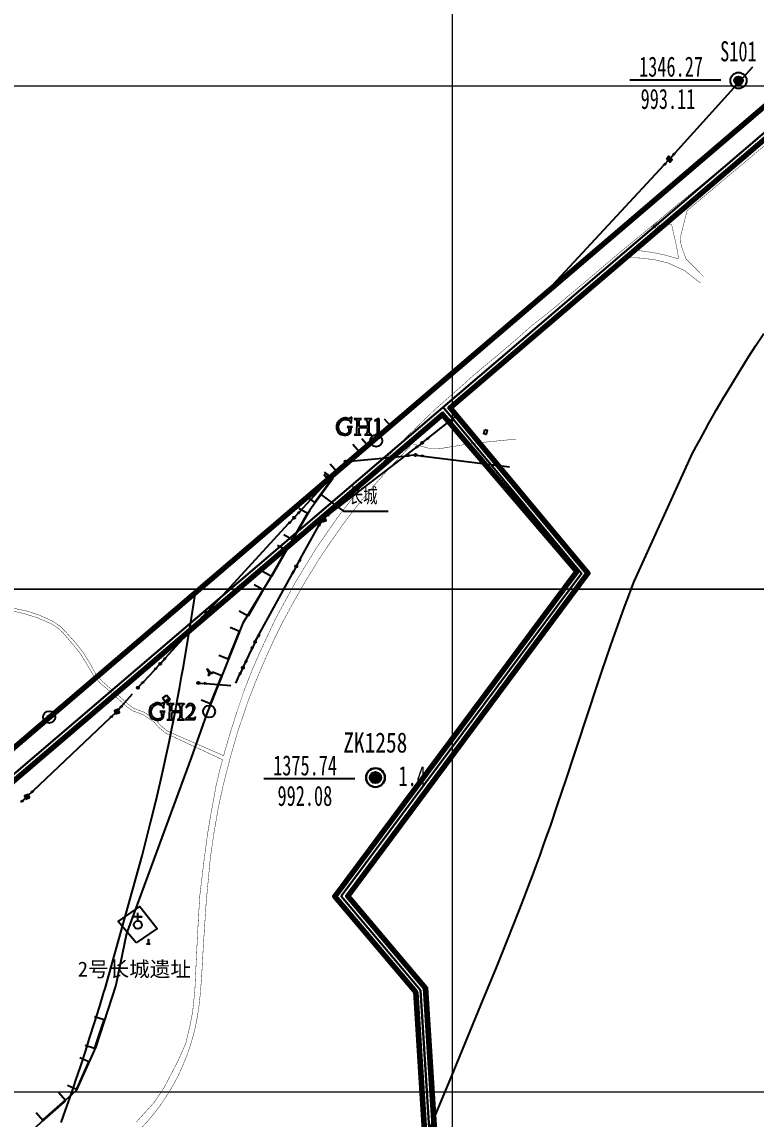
# Model space of a CAD drawing. Header units: millimetres. Extents: x 37412591 to 74834139, y 4258245 to 8527567.
# Drawn here: x 37414572 to 37415302, y 4261973 to 4263064 of the extents above; entities that cross this region are included whole.
import ezdxf
from ezdxf.enums import TextEntityAlignment as Align

# ---------------------------------------------------------------- set-up
doc = ezdxf.new("R2010")
doc.units = ezdxf.units.MM
doc.linetypes.add('2X0_5', pattern=[2.5, 2, -0.5])
doc.linetypes.add('X2', pattern=[10, 8, -2])
for name, color, linetype in [('6号煤底板等高线', 7, 'Continuous'), ('BJ', 7, 'Continuous'), ('DLDW', 11, 'Continuous'), ('DLSS', 4, 'Continuous'), ('GXYZ', 2, 'Continuous'), ('JJ', 2, 'Continuous'), ('JMD', 6, 'Continuous'), ('MAPLAYER_5', 7, 'Continuous'), ('TREE_LAYER', 7, 'Continuous'), ('ZBTZ', 3, 'Continuous'), ('ZJ', 7, 'Continuous'), ('井田边界', 7, 'Continuous'), ('图层1', 7, 'Continuous'), ('巷道布置', 7, 'Continuous'), ('钻孔', 7, 'Continuous'), ('钻孔及编号', 7, 'Continuous')]:
    doc.layers.add(name, color=color, linetype=linetype)
doc.layers.add('保安煤柱线', color=1, linetype='线圈线（保安煤柱线） ----0-----0----0-----0----0-----0--', lineweight=30)
doc.styles.get("Standard").update_dxf_attribs({"font": 'simfang.ttf', "width": 0.6667})
doc.styles.add('宋体', font='SimSun.ttf', dxfattribs={"height": 2})
doc.styles.add('标准', font='SimSun.ttf', dxfattribs={"width": 0.667})
doc.styles.add('样三', font='simfang.ttf', dxfattribs={"width": 0.7})
doc.linetypes.add('1161', pattern='A,0,[149,AAA.SHX,S=0.15,R=0,X=0,Y=0],-1.6', length=1.6)
doc.linetypes.add('FENCELINE1', pattern='A,6.35,-2.54,[133,ltypeshp.shx,S=2.54,R=0,X=-2.54,Y=0],-2.54,25.4', length=36.83)
doc.linetypes.add('井田境界', pattern='A,10,-4,["+",Standard,S=4,R=0,X=-2,Y=-2],-4,10', length=28)
doc.linetypes.add('线圈线（保安煤柱线） ----0-----0----0-----0----0-----0--', pattern='A,14.5,-2,[133,ltypeshp.shx,S=0.5,R=0,X=0,Y=0],-3,25.4', length=44.9)

# ---------------------------------------------------------------- blocks, each defined once
blk = doc.blocks.new('gc108')
blk.add_line((-0.9, 0), (0.9, 0))
blk.add_lwpolyline([(0, 2.6, 0, 1.8, 0), (0, 1.8, 1.8, 1.8, 0)], format="xyseb")
at = {"const_width": 1.2}
blk.add_lwpolyline([(0, 0), (0, 1.8)], dxfattribs=at)
blk = doc.blocks.new('gc282')
at = {"linetype": 'Continuous'}
for points in [[(0, 0.8), (0, 1.6), (0, 2.4)], [(0, 1.6), (0.8, 1.6), (-0.8, 1.6)]]:
    blk.add_lwpolyline(points, dxfattribs=at)
blk.add_circle((0, 0), 0.8, dxfattribs=at)
blk = doc.blocks.new('SUB_BLK_274')
at = {"color": 0}
for radius in [0.5, 0.26]:
    blk.add_circle((0, 0), radius, dxfattribs=at)
blk = doc.blocks.new('FFYDYT')
at = {"layer": '巷道布置', "linetype": 'Continuous'}
h = blk.add_hatch(color=256, dxfattribs=at)
edge = h.paths.add_edge_path()
edge.add_arc((41983.89, 426149.24), 1.04, 135, 495)
at = {"layer": '钻孔及编号', "color": 7, "xscale": 4, "yscale": 4}
blk.add_blockref('SUB_BLK_274', (41983.89, 426149.24), dxfattribs=at)
blk = doc.blocks.new('gc316')
at = {"linetype": 'Continuous'}
h = blk.add_hatch(color=256, dxfattribs=at)
edge = h.paths.add_edge_path()
edge.add_arc((0, 0), 0.15, 0, 360)
for radius in [0.5, 0.15]:
    blk.add_circle((0, 0), radius, dxfattribs=at)
blk.add_point((0, 0), dxfattribs=at)
blk = doc.blocks.new('gc013a')
at = {"linetype": 'Continuous'}
blk.add_line((0.5, 0), (4, 0), dxfattribs=at)
at = {"linetype": 'Continuous', "flags": 128}
for points in [[(2.77, 0.35), (3.38, 0), (2.77, -0.35)], [(3.39, 0.35), (4, 0), (3.39, -0.35)]]:
    blk.add_lwpolyline(points, dxfattribs=at)
blk = doc.blocks.new('gc170')
at = {"linetype": 'Continuous'}
blk.add_circle((0, 0), 0.5, dxfattribs=at)
blk = doc.blocks.new('gc160')
at = {"linetype": 'Continuous'}
h = blk.add_hatch(color=256, dxfattribs=at)
edge = h.paths.add_edge_path()
edge.add_arc((0, 2.2), 0.25, 0, 360)
h = blk.add_hatch(color=256, dxfattribs=at)
edge = h.paths.add_edge_path()
edge.add_arc((0, 1.2), 0.25, 0, 360)
h = blk.add_hatch(color=256, dxfattribs=at)
edge = h.paths.add_edge_path()
edge.add_arc((-1, -0.6), 0.25, 0, 360)
h = blk.add_hatch(color=256, dxfattribs=at)
edge = h.paths.add_edge_path()
edge.add_arc((1, -0.6), 0.25, 0, 360)
for centre, radius in [((0, 0), 0.5), ((0, 2.2), 0.25), ((0, 1.2), 0.25), ((-1, -0.6), 0.25), ((1, -0.6), 0.25)]:
    blk.add_circle(centre, radius)
blk = doc.blocks.new('7')
at = {"layer": 'BJ'}
for p, q in [((-3, 0), (-3, 2)), ((3, 0), (3, 2))]:
    blk.add_line(p, q, dxfattribs=at)
at = {"layer": 'BJ', "const_width": 0.5}
blk.add_lwpolyline([(-3, 0), (3, 0)], dxfattribs=at)
blk = doc.blocks.new('*E40')
at = {"layer": '图层1', "lineweight": 15}
for p, xscale, yscale, rotation in [((1430686, 4103765), 4999.9999998661, 5000, 41.16143858155903), ((1399254, 4078471), 4999.9999998661, 5000, 41.16143858155903), ((1375007, 4050320), 4999.999997865277, 5000.000001907348, 53.84593815974473), ((1351298, 4014131), 4999.999997887051, 5000.000000953669, 60.34384174222294), ((1330203, 3977607), 4999.999997887051, 5000.000000953669, 60.34384174222294), ((1307074, 3938258), 4999.999997887051, 5000.000000953669, 60.34384174222294), ((1285598, 3896199), 4999.999998281452, 5000.000000953666, 67.98831715551175), ((1267947, 3851910), 4999.999998281452, 5000.000000953666, 67.98831715551175), ((1151867, 3509637), 4999.999998588648, 5000.000000953673, 71.6145007854918), ((1135281, 3468354), 4999.999999574875, 5000.000000953673, 66.0596176603733), ((1106783, 3433817), 4999.999995930825, 5000.000000953673, 41.41326510113162)]:
    blk.add_blockref('7', p, dxfattribs=dict(at, xscale=xscale, yscale=yscale, rotation=rotation))
blk = doc.blocks.new('SUB_BLK_48')
at = {"color": 4}
blk.add_circle((0, 0), 0.5, dxfattribs=at)

msp = doc.modelspace()

# ---------------------------------------------------------------- hatches: boundary and pattern name
at = {"ltscale": 5}
h = msp.add_hatch(color=256, dxfattribs=at)
edge = h.paths.add_edge_path()
edge.add_arc((37414923.5, 4262312.6), 5.63, 0, 360)
at = {"layer": 'JMD', "linetype": 'Continuous', "lineweight": 30}
msp.add_hatch(color=30, dxfattribs=at).paths.add_polyline_path([(37414714.9, 4262388.5), (37414715.1, 4262388.2), (37414718.4, 4262391), (37414718.2, 4262391.3)])

# ---------------------------------------------------------------- linework, layer by layer
at = {"linetype": 'ByBlock', "lineweight": 20}
for p, q in [((37415000, 4258300.9, 4910.1), (37415000, 4263462.9, 4910.1)), ((37416981.3, 4263000, 4910.1), (37413686, 4263000, 4910.1)), ((37413685.7, 4262500, 4910.1), (37416981.3, 4262500, 4910.1)), ((37416981.3, 4262500, 4910.1), (37413685.7, 4262500, 4910.1)), ((37416981.3, 4262000, 4910.1), (37412646.5, 4262000, 4910.1))]:
    msp.add_line(p, q, dxfattribs=at)
at = {"color": 1, "linetype": 'FENCELINE1', "lineweight": 30, "ltscale": 2}
msp.add_line((37415664.8, 4263256.9, 4911.4), (37412934.6, 4260923.6, 4911.4), dxfattribs=at)
at = {"color": 6, "linetype": 'Continuous'}
msp.add_line((37414869.2, 4262594, 4910.1), (37414891.7, 4262577.5, 4910.1), dxfattribs=at)
at = {"color": 6, "linetype": 'Continuous', "lineweight": -3}
msp.add_line((37414891.7, 4262577.5, 4910.1), (37414936, 4262577.5, 4910.1), dxfattribs=at)
at = {"lineweight": 30}
for p, q in [((37414711.8, 4262391.5, 2455.7), (37414715.7, 4262394.7, 2443.9)), ((37414715.7, 4262386.9, 3019.8), (37414711.8, 4262391.5, 3013.4)), ((37414719.5, 4262390.1, 3019.8), (37414715.7, 4262394.7, 3013.4))]:
    msp.add_line(p, q, dxfattribs=at)
at = {"color": 1, "lineweight": 100, "ltscale": 10, "elevation": 1295.7}
msp.add_lwpolyline([(37413633.9, 4261260.2), (37413509.1, 4261408.1), (37414990.1, 4262673.7), (37415123.6, 4262517.4), (37414883.1, 4262194.5), (37414963.6, 4262099.3), (37414980.5, 4261829.1), (37414835, 4261709.4), (37414754.6, 4261757.6), (37414557.6, 4261595.5), (37414091.2, 4261078.2), (37413948.3, 4261167), (37413786.6, 4261178.4), (37413633.9, 4261260.2)], dxfattribs=at)
at = {"color": 3, "lineweight": 100, "ltscale": 10}
msp.add_polyline3d([(37414990.8, 4261824.7, 0), (37414973.3, 4262103.2, 0), (37414895.9, 4262194.9, -7.8), (37415134.8, 4262515.7, -7.9), (37414997.7, 4262680.2, 0), (37415661.4, 4263247.4, 0), (37416018.5, 4261181.6, 0)], dxfattribs=at)
at = {"ltscale": 5}
for radius in [9.38, 5.63, 5.63]:
    msp.add_circle((37414923.5, 4262312.6, 4910.1), radius, dxfattribs=at)
at = {"lineweight": 30, "ltscale": 5}
msp.add_circle((37414923.5, 4262312.6, 4910.1), 9.38, dxfattribs=at)
at = {"layer": '6号煤底板等高线', "elevation": 3681.9}
for points in [[(37414930.6, 4261847.9), (37414982.2, 4261974.7), (37414985.8, 4261983.6), (37414999.3, 4262016.3), (37415028.4, 4262086.3), (37415043.9, 4262123.9), (37415049.3, 4262137.1), (37415054.5, 4262150.3), (37415060.8, 4262166.2), (37415066.3, 4262180.4), (37415071, 4262192.6), (37415075.6, 4262204.6), (37415079.5, 4262215), (37415083.2, 4262225), (37415087.1, 4262235.5), (37415090.7, 4262245.5), (37415094, 4262254.7), (37415097.4, 4262264.5), (37415104.9, 4262286.4), (37415113, 4262310.7), (37415121.7, 4262336.8), (37415136.5, 4262382.1), (37415141.8, 4262398.2), (37415147.2, 4262414.1), (37415153.8, 4262433.6), (37415159.8, 4262450.8), (37415165.7, 4262467.6), (37415171.2, 4262482.5), (37415174, 4262490), (37415177.1, 4262498.1), (37415180.5, 4262506.9), (37415180.8, 4262507.6), (37415237.4, 4262632.3), (37415237.8, 4262633), (37415242.5, 4262641.9), (37415246.5, 4262649.4), (37415251.2, 4262658.1), (37415255, 4262664.9), (37415258.9, 4262671.9), (37415262.3, 4262677.8), (37415265.6, 4262683.5), (37415269.9, 4262690.8), (37415274, 4262697.6), (37415278.7, 4262705.3), (37415284.3, 4262714.5), (37415289.8, 4262723.3), (37415294.5, 4262730.8), (37415301.6, 4262742), (37415309.6, 4262754.1)], [(37414610.9, 4261969.8), (37414615.4, 4261982.1), (37414619.7, 4261994.1), (37414623.3, 4262004.5), (37414626.1, 4262012.7), (37414630.3, 4262025.2), (37414635.2, 4262040.4), (37414639.7, 4262054.6), (37414644.2, 4262068.7), (37414649, 4262084.5), (37414653.6, 4262099.4), (37414654.7, 4262103.1), (37414691.5, 4262235), (37414692.4, 4262238.7), (37414696.6, 4262254.6), (37414700, 4262268.1), (37414703.1, 4262280.8), (37414706.5, 4262294.4), (37414708.5, 4262303.1), (37414710.5, 4262311.6), (37414713.1, 4262323.7), (37414715.8, 4262336), (37414718.3, 4262348), (37414720.4, 4262358), (37414722.6, 4262369.4), (37414724.9, 4262381.1), (37414726.8, 4262391), (37414728.7, 4262401.1), (37414730.8, 4262413), (37414732.6, 4262423.1), (37414734.6, 4262435.2), (37414738.6, 4262458.8), (37414742.6, 4262483.9), (37414744, 4262492.7)]]:
    msp.add_lwpolyline(points, dxfattribs=at)
at = {"layer": 'DLDW', "linetype": 'Continuous', "elevation": 4910.1, "flags": 128}
for points in [[(37415032.3, 4262658.5), (37415034.7, 4262658), (37415033.6, 4262653.6), (37415031.1, 4262654.5)], [(37414874.3, 4262615), (37414876.3, 4262612.9), (37414874.4, 4262611.1), (37414872.4, 4262613.3)]]:
    msp.add_lwpolyline(points, close=True, dxfattribs=at)
at = {"layer": 'DLDW', "linetype": '1161', "elevation": 4910.1, "flags": 128}
msp.add_lwpolyline([(37414685.5, 4262148.4), (37414667.8, 4262169.5), (37414689.4, 4262184.4), (37414706.5, 4262162.5)], close=True, dxfattribs=at)
at = {"layer": 'DLSS', "linetype": 'Continuous', "const_width": 0.4, "flags": 128}
for points, elevation in [([(37415249.7, 4262810.7), (37415232.3, 4262828.2), (37415228.4, 4262838.6), (37415226.6, 4262845.5), (37415226.8, 4262850.3), (37415229.2, 4262859.9), (37415233.3, 4262876.2), (37415685.3, 4263255.8)], 4910.1), ([(37414685.8, 4261970.2), (37414703.4, 4261989.7), (37414713.1, 4262003.9), (37414727.1, 4262030.8), (37414734.9, 4262048.3), (37414739.5, 4262067.8), (37414741.8, 4262080.2), (37414743.9, 4262100.2), (37414746.6, 4262156.9), (37414748.8, 4262194.7), (37414752.9, 4262229), (37414756.6, 4262256.7), (37414759.5, 4262274.1), (37414762.5, 4262290.4), (37414765, 4262304.4), (37414768.8, 4262320.6), (37414771.5, 4262330.4)], 3568.2)]:
    msp.add_lwpolyline(points, dxfattribs=dict(at, elevation=elevation))
at = {"layer": 'DLSS', "linetype": 'Continuous', "elevation": 3568.2, "flags": 128}
msp.add_lwpolyline([(37414772.6, 4262334.4, 0.4, 0.4, 0), (37414774.1, 4262340.1, 0.4, 0.4, 0), (37414779.4, 4262358, 0.4, 0.4, 0), (37414785.7, 4262377.7, 0.4, 0.4, 0), (37414792.7, 4262398.7, 0.4, 0.4, 0), (37414801.3, 4262420.5, 0.4, 0.4, 0), (37414809.1, 4262438.4, 0.4, 0.4, 0), (37414823.8, 4262469.8, 0.4, 0.4, 0), (37414843.8, 4262506.6, 0.4, 0.4, 0), (37414864.2, 4262540, 0.4, 0.4, 0), (37414885.1, 4262570.2, 0.4, 0.4, 0), (37414908.7, 4262600.9, 0.4, 0.4, 0), (37414930.5, 4262625.8, 0.4, 0.4, 0), (37414932.7, 4262628.2, 0.4, 0.4, 0), (37414948.3, 4262645.4, 0.4, 0.4, 0), (37414982.1, 4262678, 0.4, 0.4, 0), (37415011.3, 4262703.7, 0.4, 0.4, 0), (37415019.6, 4262711.3, 0.4, 0.4, 0), (37415033.7, 4262723.1, 0.4, 0.4, 0), (37415049.6, 4262736.4, 0.4, 0.4, 0), (37415068.4, 4262752.5, 0.4, 0.4, 0), (37415078.9, 4262761.9, 0.4, 0.4, 0), (37415094.4, 4262774, 0.4, 0.4, 0), (37415102.3, 4262780.5, 0.4, 0.4, 0), (37415134, 4262807.1, 0.4, 0.4, 0), (37415165.3, 4262833.7, 0.4, 0.4, 0), (37415193.9, 4262857.2, 0.4, 0.4, 0), (37415216.3, 4262876, 0.4, 0.4, 0), (37415243.4, 4262898.2, 0.4, 0.4, 0), (37415272.4, 4262922.5, 0.4, 0.4, 0), (37415306.8, 4262950.7, 0.4, 0.4, 0)], format="xyseb", dxfattribs=at)
at = {"layer": 'DLSS', "linetype": 'Continuous', "elevation": 4910.1}
msp.add_lwpolyline([(37415183.9, 4262837.6, 0.4, 0.4, 0), (37415214.3, 4262862.5, 0.4, 0.4, 0), (37415217.9, 4262862.5, 0.4, 0.4, 0), (37415222.7, 4262841.4, 0.4, 0.4, 0), (37415224.9, 4262828.8, 0.4, 0.4, 0), (37415224.1, 4262828.5, 0.4, 0.4, 0), (37415209.7, 4262832.5, 0.4, 0.4, 0), (37415198.7, 4262834.7, 0.4, 0.4, 0), (37415184.7, 4262836.6, 0.4, 0.4, 0), (37415183.9, 4262837.6, 0, 0, 0)], format="xyseb", dxfattribs=at)
at = {"layer": 'DLSS', "linetype": 'Continuous', "const_width": 0.4, "elevation": 4910.1}
for points in [[(37415063.2, 4262649.1), (37415017.5, 4262644.6), (37414986.1, 4262639.4), (37414978.3, 4262639.5), (37414961.2, 4262644.2), (37414959.7, 4262645.8), (37414968.2, 4262657.1), (37415142.6, 4262803.4), (37415174.1, 4262829.4), (37415181.7, 4262829.4), (37415190.3, 4262828.8), (37415201.9, 4262827.2), (37415214.3, 4262824.2), (37415230.8, 4262816.6), (37415244.3, 4262806), (37415246.7, 4262804.2)], [(37414771.5, 4262330.4), (37414717.9, 4262355.3), (37414714.6, 4262357.1), (37414707.6, 4262362.9), (37414704.5, 4262366.5), (37414702.9, 4262368.3), (37414692.6, 4262375), (37414681.7, 4262379.2), (37414675.4, 4262383.9), (37414657.1, 4262400.4), (37414649.8, 4262406.6), (37414645.4, 4262411.5), (37414643.1, 4262414.3), (37414636.1, 4262426), (37414630.3, 4262435.6), (37414626.1, 4262440.9), (37414621.5, 4262446.4), (37414617.5, 4262451.1), (37414612.9, 4262456.5), (37414608.1, 4262461), (37414601.1, 4262465.6), (37414586.9, 4262471.7), (37414575, 4262475.4), (37414562.6, 4262478.4)], [(37414563.8, 4262480.9), (37414576.1, 4262478.4), (37414588.8, 4262474.3), (37414602.4, 4262468.2), (37414609.8, 4262463.2), (37414615.8, 4262457.2), (37414625.3, 4262446.6), (37414632.5, 4262437.6), (37414639.9, 4262425.7), (37414645.5, 4262415.5), (37414652.4, 4262407.8), (37414665.2, 4262396.7), (37414677.1, 4262386.2), (37414677.1, 4262386), (37414683, 4262381.6), (37414693.9, 4262377.4), (37414704.6, 4262370.4), (37414706.5, 4262368.3), (37414709.5, 4262364.9), (37414716.1, 4262359.3), (37414719.1, 4262357.7), (37414772.6, 4262334.4)]]:
    msp.add_lwpolyline(points, dxfattribs=at)
at = {"layer": 'DLSS', "linetype": 'X2', "const_width": 0.4, "elevation": 4910.1, "flags": 128}
msp.add_lwpolyline([(37414691.6, 4261965.4), (37414697.2, 4261971.3), (37414703, 4261978.2), (37414708.8, 4261985.7), (37414713.9, 4261993.2), (37414719.8, 4262002.5), (37414726.3, 4262014.1), (37414731.3, 4262024.9), (37414736.2, 4262036.8), (37414739.5, 4262046.4), (37414742.2, 4262055.7), (37414744.2, 4262063.5), (37414746.4, 4262074.6), (37414748.1, 4262086.1), (37414749.3, 4262097), (37414750.7, 4262115), (37414752.3, 4262144), (37414755.2, 4262188.6), (37414759.3, 4262232.5), (37414762.9, 4262257.4), (37414767.3, 4262282.9), (37414772.1, 4262304.9), (37414779.1, 4262332.4), (37414786.6, 4262358.4), (37414796.1, 4262386.4), (37414804.3, 4262407.9), (37414813.4, 4262429.3), (37414823, 4262450.6), (37414832.2, 4262469), (37414842.4, 4262487.7), (37414853.7, 4262507.5), (37414867.6, 4262530), (37414880.4, 4262549), (37414894.3, 4262568.6), (37414907.7, 4262585.8), (37414925.3, 4262606.6), (37414938.2, 4262621.2), (37414958.8, 4262642.9)], dxfattribs=at)
at = {"layer": 'GXYZ', "linetype": 'Continuous'}
for p, q in [((37415298.3, 4263018.9, 4910.1), (37415221, 4262933.2, 4910.1)), ((37415212.8, 4262927.4, 4910.1), (37415218.6, 4262927.1, 4910.1)), ((37415212.8, 4262927.4, 4910.1), (37415218.6, 4262927.1, 4910.1)), ((37415216.2, 4262924.4, 4910.1), (37415215.2, 4262930.2, 4910.1)), ((37415216.2, 4262924.4, 4910.1), (37415215.2, 4262930.2, 4910.1)), ((37415210.3, 4262921.4, 4910.1), (37415094.9, 4262797, 4910.1)), ((37414976.2, 4262650.3, 4910.1), (37415003, 4262671.5, 4910.1)), ((37414877.1, 4262574.3, 4910.1), (37414963.6, 4262640.5, 4910.1)), ((37414874.4, 4262568.3, 4910.1), (37414869.4, 4262569.8, 4910.1)), ((37414870.7, 4262566.8, 4910.1), (37414873.2, 4262571.4, 4910.1)), ((37414848.7, 4262529.6, 4910.1), (37414867, 4262562.5, 4910.1)), ((37414807.7, 4262454.7, 4910.1), (37414841, 4262515.6, 4910.1)), ((37414795.2, 4262429.1, 4910.1), (37414800.5, 4262440.4, 4910.1)), ((37414692.8, 4262407.8, 4910.1), (37414704, 4262419.9, 4910.1)), ((37414784.7, 4262406.6, 4910.1), (37414788.4, 4262414.7, 4910.1)), ((37414755.4, 4262406.1, 4910.1), (37414779.6, 4262404.3, 4910.1)), ((37414671.3, 4262383.8, 4910.1), (37414682.1, 4262396, 4910.1)), ((37414665.2, 4262375.9, 4910.1), (37414667.7, 4262380.5, 4910.1)), ((37414583.1, 4262299.4, 4910.1), (37414660.1, 4262372.3, 4910.1)), ((37414668.9, 4262377.4, 4910.1), (37414664, 4262379, 4910.1)), ((37414579.6, 4262292.9, 4910.1), (37414574.6, 4262294.4, 4910.1)), ((37414575.9, 4262291.3, 4910.1), (37414578.3, 4262295.9, 4910.1))]:
    msp.add_line(p, q, dxfattribs=at)
at = {"layer": 'GXYZ'}
for p, q in [((37414901.7, 4262627.4, 4910.1), (37414955.2, 4262632.6, 4910.1)), ((37414971.1, 4262632.3, 4910.1), (37415056.8, 4262621.5, 4910.1)), ((37414848.1, 4262576.9, 4910.1), (37414888.3, 4262620.8, 4910.1)), ((37414761, 4262482.4, 4910.1), (37414837.2, 4262565.2, 4910.1)), ((37414714.9, 4262431.7, 4910.1), (37414750.2, 4262470.6, 4910.1))]:
    msp.add_line(p, q, dxfattribs=at)
at = {"layer": 'GXYZ', "linetype": 'Continuous', "elevation": 4910.1, "flags": 128}
for points in [[(37415212.8, 4262927.4), (37415216.2, 4262924.4), (37415218.6, 4262927.1), (37415215.2, 4262930.2)], [(37414870.7, 4262566.8), (37414874.4, 4262568.3), (37414873.2, 4262571.4), (37414869.4, 4262569.8)], [(37414665.2, 4262375.9), (37414668.9, 4262377.4), (37414667.7, 4262380.5), (37414664, 4262379)], [(37414575.9, 4262291.3), (37414579.6, 4262292.9), (37414578.3, 4262295.9), (37414574.6, 4262294.4)]]:
    msp.add_lwpolyline(points, close=True, dxfattribs=at)
at = {"layer": 'JMD', "color": 30, "linetype": 'Continuous', "lineweight": 30}
for p, q in [((37414718.2, 4262391.3, 3019.2), (37414714.9, 4262388.5, 3019.2)), ((37414718.1, 4262391.8, 3019.2), (37414717.9, 4262391.6, 3019.2)), ((37414717.9, 4262391.6, 3019.2), (37414719, 4262390.4, 3019.2)), ((37414714.3, 4262388.5, 3019.2), (37414714.6, 4262388.8, 3019.2)), ((37414714.6, 4262388.8, 3019.2), (37414715.6, 4262387.6, 3019.2)), ((37414718.7, 4262390.7, 3019.2), (37414715.4, 4262387.8, 3019.2)), ((37414715.4, 4262388.4, 3019.2), (37414715.7, 4262388.1, 3019.2)), ((37414715.6, 4262387.6, 3019.2), (37414715.4, 4262387.3, 3019.2)), ((37414715.7, 4262388.7, 3019.2), (37414716, 4262388.4, 3019.2)), ((37414716, 4262388.9, 3019.2), (37414716.3, 4262388.6, 3019.2)), ((37414716.3, 4262389.2, 3019.2), (37414716.6, 4262388.9, 3019.2)), ((37414716.6, 4262389.4, 3019.2), (37414716.9, 4262389.1, 3019.2)), ((37414716.9, 4262389.7, 3019.2), (37414717.2, 4262389.4, 3019.2)), ((37414717.2, 4262389.9, 3019.2), (37414717.5, 4262389.6, 3019.2)), ((37414717.5, 4262390.2, 3019.2), (37414717.8, 4262389.9, 3019.2)), ((37414717.8, 4262390.4, 3019.2), (37414718, 4262390.1, 3019.2)), ((37414718.1, 4262390.7, 3019.2), (37414718.3, 4262390.4, 3019.2)), ((37414718.3, 4262391, 3019.2), (37414718.6, 4262390.6, 3019.2)), ((37414719, 4262390.4, 3019.2), (37414719.2, 4262390.6, 3019.2))]:
    msp.add_line(p, q, dxfattribs=at)
at = {"layer": 'JMD', "color": 30, "linetype": '2X0_5', "lineweight": 30, "ltscale": 0.0001}
for p, q in [((37414715.8, 4262388.2, 3019.2), (37414717.2, 4262386.7, 3019.2)), ((37414716.1, 4262388.4, 3019.2), (37414717.5, 4262386.9, 3019.2)), ((37414717.5, 4262386.9, 3019.2), (37414717.2, 4262386.7, 3019.2))]:
    msp.add_line(p, q, dxfattribs=at)
msp.add_arc((37414715, 4262389.3, 3019.2), 3.45, 314.3739, 17.7775, dxfattribs=at)
at = {"layer": 'MAPLAYER_5', "color": 2}
for p, q in [((37414886.4, 4262617.9, 4910.1), (37414858.1, 4262578.5, 4910.1)), ((37414858.1, 4262578.5, 4910.1), (37414816.9, 4262507.6, 4910.1)), ((37414816.9, 4262507.6, 4910.1), (37414791.6, 4262466.1, 4910.1)), ((37414791.6, 4262466.1, 4910.1), (37414755.9, 4262376.4, 4910.1)), ((37414755.9, 4262376.4, 4910.1), (37414740.3, 4262332.3, 4910.1)), ((37414740.3, 4262332.3, 4910.1), (37414676, 4262157.6, 4910.1)), ((37414676, 4262157.6, 4910.1), (37414665.4, 4262106.2, 4910.1)), ((37414676, 4262157.6, 4910.1), (37414676, 4262157.6, 4910.1)), ((37414665.4, 4262106.2, 4910.1), (37414645.6, 4262044.9, 4910.1)), ((37414645.6, 4262044.9, 4910.1), (37414625.8, 4262001.6, 4910.1)), ((37414625.8, 4262001.6, 4910.1), (37414572.6, 4261953.1, 4910.1))]:
    msp.add_line(p, q, dxfattribs=at)
at = {"layer": 'TREE_LAYER', "color": 2}
for p, q in [((37414885.8, 4262666.1, 4910.1), (37414885, 4262663.6, 4910.1)), ((37414887.2, 4262667.4, 4910.1), (37414885.8, 4262666.1, 4910.1)), ((37414886.8, 4262662.2, 4910.1), (37414888, 4262665.5, 4910.1)), ((37414888.3, 4262668.4, 4910.1), (37414887.2, 4262667.4, 4910.1)), ((37414888, 4262665.5, 4910.1), (37414889.9, 4262667.7, 4910.1)), ((37414890.1, 4262669.2, 4910.1), (37414888.3, 4262668.4, 4910.1)), ((37414889.9, 4262667.7, 4910.1), (37414892.3, 4262668.7, 4910.1)), ((37414891.7, 4262670, 4910.1), (37414890.1, 4262669.2, 4910.1)), ((37414893, 4262670.1, 4910.1), (37414891.7, 4262670, 4910.1)), ((37414892.3, 4262668.7, 4910.1), (37414894, 4262668.7, 4910.1)), ((37414894.3, 4262670.1, 4910.1), (37414893, 4262670.1, 4910.1)), ((37414894, 4262668.7, 4910.1), (37414897, 4262667.8, 4910.1)), ((37414897.1, 4262669.3, 4910.1), (37414894.1, 4262670.1, 4910.1)), ((37414894.1, 4262670.1, 4910.1), (37414894.3, 4262670.1, 4910.1)), ((37414897, 4262667.8, 4910.1), (37414897.7, 4262667.7, 4910.1)), ((37414898.4, 4262669.9, 4910.1), (37414897.1, 4262669.3, 4910.1)), ((37414897.7, 4262667.7, 4910.1), (37414899.4, 4262664.7, 4910.1)), ((37414899.9, 4262670.8, 4910.1), (37414898.4, 4262669.9, 4910.1)), ((37414898.4, 4262669.9, 4910.1), (37414898.4, 4262669.9, 4910.1)), ((37414899.4, 4262664.7, 4910.1), (37414899.9, 4262670.8, 4910.1)), ((37414909.5, 4262669.1, 4910.1), (37414902.2, 4262669.1, 4910.1)), ((37414902.2, 4262669.1, 4910.1), (37414902.2, 4262668.9, 4910.1)), ((37414902.2, 4262668.9, 4910.1), (37414902.3, 4262668.8, 4910.1)), ((37414902.3, 4262668.8, 4910.1), (37414904.3, 4262668.7, 4910.1)), ((37414904.3, 4262668.7, 4910.1), (37414905, 4262666.9, 4910.1)), ((37414905, 4262666.9, 4910.1), (37414904.7, 4262654.8, 4910.1)), ((37414907.3, 4262667.6, 4910.1), (37414908.3, 4262668.9, 4910.1)), ((37414907.3, 4262662.3, 4910.1), (37414907.3, 4262667.6, 4910.1)), ((37414908.3, 4262668.9, 4910.1), (37414909.2, 4262668.9, 4910.1)), ((37414909.2, 4262668.9, 4910.1), (37414909.5, 4262669.1, 4910.1)), ((37414909.5, 4262669.1, 4910.1), (37414909.5, 4262669.1, 4910.1)), ((37414919.8, 4262669.1, 4910.1), (37414912.7, 4262669.1, 4910.1)), ((37414912.7, 4262669.1, 4910.1), (37414912.7, 4262668.9, 4910.1)), ((37414912.7, 4262668.9, 4910.1), (37414914, 4262668.9, 4910.1)), ((37414914, 4262668.9, 4910.1), (37414915.3, 4262666.8, 4910.1)), ((37414915.3, 4262666.8, 4910.1), (37414915.5, 4262662.3, 4910.1)), ((37414917.2, 4262666.8, 4910.1), (37414918.8, 4262668.9, 4910.1)), ((37414917.2, 4262655.3, 4910.1), (37414917.2, 4262666.8, 4910.1)), ((37414918.8, 4262668.9, 4910.1), (37414919.8, 4262668.9, 4910.1)), ((37414919.8, 4262668.9, 4910.1), (37414919.8, 4262669.1, 4910.1)), ((37414925.9, 4262669.1, 4910.1), (37414922.5, 4262667.2, 4910.1)), ((37414922.5, 4262667.2, 4910.1), (37414922.7, 4262667.2, 4910.1)), ((37414922.7, 4262667.2, 4910.1), (37414925.1, 4262667.8, 4910.1)), ((37414925.1, 4262667.8, 4910.1), (37414925.1, 4262666.2, 4910.1)), ((37414925.1, 4262666.2, 4910.1), (37414925.1, 4262654.6, 4910.1)), ((37414927.2, 4262669.1, 4910.1), (37414925.9, 4262669.1, 4910.1)), ((37414927.2, 4262654.5, 4910.1), (37414927.2, 4262669.1, 4910.1)), ((37414927.2, 4262669.1, 4910.1), (37414927.2, 4262669.1, 4910.1)), ((37414884.9, 4262662.5, 4910.1), (37414884.8, 4262661.8, 4910.1)), ((37414884.8, 4262661.8, 4910.1), (37414884.8, 4262661.3, 4910.1)), ((37414884.8, 4262661.3, 4910.1), (37414884.9, 4262660.1, 4910.1)), ((37414885, 4262663.6, 4910.1), (37414884.9, 4262662.5, 4910.1)), ((37414884.9, 4262660.1, 4910.1), (37414885, 4262658.3, 4910.1)), ((37414885, 4262658.3, 4910.1), (37414886.2, 4262656.4, 4910.1)), ((37414886.2, 4262656.4, 4910.1), (37414887.5, 4262654.8, 4910.1)), ((37414886.6, 4262660.4, 4910.1), (37414886.8, 4262662.2, 4910.1)), ((37414887.4, 4262657.7, 4910.1), (37414886.6, 4262660.4, 4910.1)), ((37414888.6, 4262656.3, 4910.1), (37414887.4, 4262657.7, 4910.1)), ((37414887.5, 4262654.8, 4910.1), (37414889.2, 4262653.8, 4910.1)), ((37414888.6, 4262656.1, 4910.1), (37414888.6, 4262656.3, 4910.1)), ((37414889.9, 4262655, 4910.1), (37414888.6, 4262656.1, 4910.1)), ((37414889.2, 4262653.8, 4910.1), (37414890.4, 4262653.3, 4910.1)), ((37414891.6, 4262654.3, 4910.1), (37414889.9, 4262655, 4910.1)), ((37414890.4, 4262653.3, 4910.1), (37414892, 4262653, 4910.1)), ((37414892.7, 4262653.9, 4910.1), (37414891.6, 4262654.3, 4910.1)), ((37414892, 4262653, 4910.1), (37414894.3, 4262653, 4910.1)), ((37414893.6, 4262653.8, 4910.1), (37414892.7, 4262653.9, 4910.1)), ((37414894.6, 4262654.2, 4910.1), (37414893.6, 4262653.8, 4910.1)), ((37414894.3, 4262653, 4910.1), (37414896.3, 4262653.4, 4910.1)), ((37414895.3, 4262654.4, 4910.1), (37414894.6, 4262654.2, 4910.1)), ((37414900.7, 4262661.4, 4910.1), (37414895.3, 4262661.4, 4910.1)), ((37414895.3, 4262661.4, 4910.1), (37414896.8, 4262660.6, 4910.1)), ((37414896.2, 4262654.9, 4910.1), (37414895.3, 4262654.4, 4910.1)), ((37414896.8, 4262655.3, 4910.1), (37414896.2, 4262654.9, 4910.1)), ((37414896.3, 4262653.4, 4910.1), (37414897.8, 4262654.4, 4910.1)), ((37414896.8, 4262660.6, 4910.1), (37414897.2, 4262655.8, 4910.1)), ((37414897.2, 4262655.8, 4910.1), (37414896.8, 4262655.3, 4910.1)), ((37414897.8, 4262654.4, 4910.1), (37414899.1, 4262655.7, 4910.1)), ((37414899.1, 4262655.7, 4910.1), (37414899.4, 4262660.4, 4910.1)), ((37414899.4, 4262660.4, 4910.1), (37414900.7, 4262661.4, 4910.1)), ((37414903.5, 4262653.7, 4910.1), (37414902.2, 4262653.3, 4910.1)), ((37414902.2, 4262653.3, 4910.1), (37414909.2, 4262653.3, 4910.1)), ((37414904.7, 4262654.8, 4910.1), (37414903.5, 4262653.7, 4910.1)), ((37414907.5, 4262661.8, 4910.1), (37414907.3, 4262662.3, 4910.1)), ((37414907.3, 4262660, 4910.1), (37414908, 4262660.8, 4910.1)), ((37414907.3, 4262654.6, 4910.1), (37414907.3, 4262660, 4910.1)), ((37414908, 4262653.8, 4910.1), (37414907.3, 4262654.6, 4910.1)), ((37414915, 4262661.8, 4910.1), (37414907.5, 4262661.8, 4910.1)), ((37414908, 4262660.8, 4910.1), (37414915, 4262660.8, 4910.1)), ((37414909.2, 4262653.3, 4910.1), (37414908, 4262653.8, 4910.1)), ((37414913.9, 4262653.5, 4910.1), (37414912.7, 4262653.3, 4910.1)), ((37414912.7, 4262653.3, 4910.1), (37414919.8, 4262653.3, 4910.1)), ((37414915.3, 4262655.3, 4910.1), (37414913.9, 4262653.5, 4910.1)), ((37414915.5, 4262662.3, 4910.1), (37414915, 4262661.8, 4910.1)), ((37414915, 4262660.8, 4910.1), (37414915.5, 4262660, 4910.1)), ((37414915.5, 4262660, 4910.1), (37414915.3, 4262655.3, 4910.1)), ((37414918.7, 4262653.5, 4910.1), (37414917.2, 4262655.3, 4910.1)), ((37414919.8, 4262653.3, 4910.1), (37414918.7, 4262653.5, 4910.1)), ((37414925, 4262653.9, 4910.1), (37414923.4, 4262653.3, 4910.1)), ((37414923.4, 4262653.3, 4910.1), (37414928.9, 4262653.3, 4910.1)), ((37414925.1, 4262654.6, 4910.1), (37414925, 4262653.9, 4910.1)), ((37414927.2, 4262653.9, 4910.1), (37414927.2, 4262654.5, 4910.1)), ((37414927.5, 4262653.8, 4910.1), (37414927.2, 4262653.9, 4910.1)), ((37414928.9, 4262653.3, 4910.1), (37414927.5, 4262653.8, 4910.1)), ((37414698.8, 4262380.4, 4910.1), (37414698.7, 4262379.3, 4910.1)), ((37414699.6, 4262382.8, 4910.1), (37414698.8, 4262380.4, 4910.1)), ((37414701, 4262384.2, 4910.1), (37414699.6, 4262382.8, 4910.1)), ((37414700.6, 4262379, 4910.1), (37414701.8, 4262382.3, 4910.1)), ((37414702.1, 4262385.2, 4910.1), (37414701, 4262384.2, 4910.1)), ((37414701.8, 4262382.3, 4910.1), (37414703.7, 4262384.4, 4910.1)), ((37414703.9, 4262385.9, 4910.1), (37414702.1, 4262385.2, 4910.1)), ((37414703.7, 4262384.4, 4910.1), (37414706.1, 4262385.5, 4910.1)), ((37414705.5, 4262386.8, 4910.1), (37414703.9, 4262385.9, 4910.1)), ((37414706.8, 4262386.9, 4910.1), (37414705.5, 4262386.8, 4910.1)), ((37414706.1, 4262385.5, 4910.1), (37414707.8, 4262385.5, 4910.1)), ((37414708.1, 4262386.9, 4910.1), (37414706.8, 4262386.9, 4910.1)), ((37414707.8, 4262385.5, 4910.1), (37414710.8, 4262384.6, 4910.1)), ((37414710.9, 4262386, 4910.1), (37414707.9, 4262386.9, 4910.1)), ((37414707.9, 4262386.9, 4910.1), (37414708.1, 4262386.9, 4910.1)), ((37414710.8, 4262384.6, 4910.1), (37414711.5, 4262384.4, 4910.1)), ((37414712.2, 4262386.7, 4910.1), (37414710.9, 4262386, 4910.1)), ((37414711.5, 4262384.4, 4910.1), (37414713.2, 4262381.5, 4910.1)), ((37414713.6, 4262387.5, 4910.1), (37414712.2, 4262386.7, 4910.1)), ((37414712.2, 4262386.7, 4910.1), (37414712.2, 4262386.7, 4910.1)), ((37414713.2, 4262381.5, 4910.1), (37414713.6, 4262387.5, 4910.1)), ((37414723.3, 4262385.8, 4910.1), (37414716, 4262385.8, 4910.1)), ((37414716, 4262385.8, 4910.1), (37414716, 4262385.7, 4910.1)), ((37414716, 4262385.7, 4910.1), (37414716.1, 4262385.6, 4910.1)), ((37414716.1, 4262385.6, 4910.1), (37414718, 4262385.5, 4910.1)), ((37414718, 4262385.5, 4910.1), (37414718.8, 4262383.7, 4910.1)), ((37414718.8, 4262383.7, 4910.1), (37414718.5, 4262371.5, 4910.1)), ((37414721.1, 4262384.3, 4910.1), (37414722.1, 4262385.7, 4910.1)), ((37414721.1, 4262379.1, 4910.1), (37414721.1, 4262384.3, 4910.1)), ((37414722.1, 4262385.7, 4910.1), (37414723, 4262385.7, 4910.1)), ((37414723, 4262385.7, 4910.1), (37414723.3, 4262385.8, 4910.1)), ((37414723.3, 4262385.8, 4910.1), (37414723.3, 4262385.8, 4910.1)), ((37414733.6, 4262385.8, 4910.1), (37414726.5, 4262385.8, 4910.1)), ((37414726.5, 4262385.8, 4910.1), (37414726.5, 4262385.7, 4910.1)), ((37414726.5, 4262385.7, 4910.1), (37414727.8, 4262385.7, 4910.1)), ((37414727.8, 4262385.7, 4910.1), (37414729.1, 4262383.6, 4910.1)), ((37414729.1, 4262383.6, 4910.1), (37414729.3, 4262379.1, 4910.1)), ((37414731, 4262383.6, 4910.1), (37414732.6, 4262385.7, 4910.1)), ((37414731, 4262372.1, 4910.1), (37414731, 4262383.6, 4910.1)), ((37414732.6, 4262385.7, 4910.1), (37414733.6, 4262385.7, 4910.1)), ((37414733.6, 4262385.7, 4910.1), (37414733.6, 4262385.8, 4910.1)), ((37414735.2, 4262381.9, 4910.1), (37414738, 4262384.4, 4910.1)), ((37414735.9, 4262384.3, 4910.1), (37414735.2, 4262382.9, 4910.1)), ((37414735.2, 4262382.9, 4910.1), (37414735.2, 4262381.9, 4910.1)), ((37414737.2, 4262385.6, 4910.1), (37414735.9, 4262384.3, 4910.1)), ((37414739.2, 4262386.2, 4910.1), (37414737.2, 4262385.6, 4910.1)), ((37414738, 4262384.4, 4910.1), (37414740.2, 4262384.5, 4910.1)), ((37414741.3, 4262385.8, 4910.1), (37414739.2, 4262386.2, 4910.1)), ((37414740.2, 4262384.5, 4910.1), (37414741.5, 4262383.7, 4910.1)), ((37414742.7, 4262384.9, 4910.1), (37414741.3, 4262385.8, 4910.1)), ((37414741.3, 4262385.8, 4910.1), (37414741.3, 4262385.8, 4910.1)), ((37414741.5, 4262383.7, 4910.1), (37414741.9, 4262381.9, 4910.1)), ((37414741.9, 4262381.9, 4910.1), (37414741.9, 4262379.5, 4910.1)), ((37414742.8, 4262384.8, 4910.1), (37414742.7, 4262384.9, 4910.1)), ((37414743.4, 4262383.8, 4910.1), (37414742.8, 4262384.8, 4910.1)), ((37414743.5, 4262383.4, 4910.1), (37414743.4, 4262383.8, 4910.1)), ((37414743.4, 4262379.5, 4910.1), (37414743.7, 4262380.4, 4910.1)), ((37414743.8, 4262382.2, 4910.1), (37414743.5, 4262383.4, 4910.1)), ((37414743.7, 4262380.4, 4910.1), (37414744, 4262381.2, 4910.1)), ((37414744, 4262381.4, 4910.1), (37414743.8, 4262382.2, 4910.1)), ((37414744, 4262381.2, 4910.1), (37414744, 4262381.4, 4910.1)), ((37414698.7, 4262379.3, 4910.1), (37414698.6, 4262378.6, 4910.1)), ((37414698.6, 4262378.6, 4910.1), (37414698.6, 4262378, 4910.1)), ((37414698.6, 4262378, 4910.1), (37414698.7, 4262376.9, 4910.1)), ((37414698.7, 4262376.9, 4910.1), (37414698.8, 4262375.1, 4910.1)), ((37414698.8, 4262375.1, 4910.1), (37414700, 4262373.1, 4910.1)), ((37414700, 4262373.1, 4910.1), (37414701.3, 4262371.5, 4910.1)), ((37414700.4, 4262377.2, 4910.1), (37414700.6, 4262379, 4910.1)), ((37414701.2, 4262374.5, 4910.1), (37414700.4, 4262377.2, 4910.1)), ((37414702.4, 4262373, 4910.1), (37414701.2, 4262374.5, 4910.1)), ((37414701.3, 4262371.5, 4910.1), (37414703, 4262370.6, 4910.1)), ((37414702.4, 4262372.9, 4910.1), (37414702.4, 4262373, 4910.1)), ((37414703.7, 4262371.7, 4910.1), (37414702.4, 4262372.9, 4910.1)), ((37414703, 4262370.6, 4910.1), (37414704.2, 4262370, 4910.1)), ((37414705.4, 4262371.1, 4910.1), (37414703.7, 4262371.7, 4910.1)), ((37414704.2, 4262370, 4910.1), (37414705.8, 4262369.8, 4910.1)), ((37414706.5, 4262370.7, 4910.1), (37414705.4, 4262371.1, 4910.1)), ((37414705.8, 4262369.8, 4910.1), (37414708.1, 4262369.8, 4910.1)), ((37414707.4, 4262370.6, 4910.1), (37414706.5, 4262370.7, 4910.1)), ((37414708.4, 4262371, 4910.1), (37414707.4, 4262370.6, 4910.1)), ((37414708.1, 4262369.8, 4910.1), (37414710.1, 4262370.2, 4910.1)), ((37414709.1, 4262371.2, 4910.1), (37414708.4, 4262371, 4910.1)), ((37414714.5, 4262378.2, 4910.1), (37414709.1, 4262378.2, 4910.1)), ((37414709.1, 4262378.2, 4910.1), (37414710.6, 4262377.4, 4910.1)), ((37414710, 4262371.6, 4910.1), (37414709.1, 4262371.2, 4910.1)), ((37414710.6, 4262372.1, 4910.1), (37414710, 4262371.6, 4910.1)), ((37414710.1, 4262370.2, 4910.1), (37414711.6, 4262371.2, 4910.1)), ((37414710.6, 4262377.4, 4910.1), (37414711, 4262372.6, 4910.1)), ((37414711, 4262372.6, 4910.1), (37414710.6, 4262372.1, 4910.1)), ((37414711.6, 4262371.2, 4910.1), (37414712.9, 4262372.5, 4910.1)), ((37414712.9, 4262372.5, 4910.1), (37414713.2, 4262377.2, 4910.1)), ((37414713.2, 4262377.2, 4910.1), (37414714.5, 4262378.2, 4910.1)), ((37414717.3, 4262370.5, 4910.1), (37414716, 4262370, 4910.1)), ((37414716, 4262370, 4910.1), (37414723, 4262370, 4910.1)), ((37414718.5, 4262371.5, 4910.1), (37414717.3, 4262370.5, 4910.1)), ((37414721.3, 4262378.6, 4910.1), (37414721.1, 4262379.1, 4910.1)), ((37414721.1, 4262376.8, 4910.1), (37414721.8, 4262377.6, 4910.1)), ((37414721.1, 4262371.4, 4910.1), (37414721.1, 4262376.8, 4910.1)), ((37414721.8, 4262370.6, 4910.1), (37414721.1, 4262371.4, 4910.1)), ((37414728.8, 4262378.6, 4910.1), (37414721.3, 4262378.6, 4910.1)), ((37414721.8, 4262377.6, 4910.1), (37414728.8, 4262377.6, 4910.1)), ((37414723, 4262370, 4910.1), (37414721.8, 4262370.6, 4910.1)), ((37414727.7, 4262370.3, 4910.1), (37414726.5, 4262370, 4910.1)), ((37414726.5, 4262370, 4910.1), (37414733.6, 4262370, 4910.1)), ((37414729.1, 4262372.1, 4910.1), (37414727.7, 4262370.3, 4910.1)), ((37414729.3, 4262379.1, 4910.1), (37414728.8, 4262378.6, 4910.1)), ((37414728.8, 4262377.6, 4910.1), (37414729.3, 4262376.8, 4910.1)), ((37414729.3, 4262376.8, 4910.1), (37414729.1, 4262372.1, 4910.1)), ((37414732.5, 4262370.3, 4910.1), (37414731, 4262372.1, 4910.1)), ((37414733.6, 4262370, 4910.1), (37414732.5, 4262370.3, 4910.1)), ((37414740.3, 4262376.4, 4910.1), (37414734.4, 4262370.3, 4910.1)), ((37414734.4, 4262370.3, 4910.1), (37414743.4, 4262370, 4910.1)), ((37414737.4, 4262371.5, 4910.1), (37414741.5, 4262376.1, 4910.1)), ((37414738, 4262371.5, 4910.1), (37414737.4, 4262371.5, 4910.1)), ((37414742.8, 4262371.5, 4910.1), (37414738, 4262371.5, 4910.1)), ((37414741.9, 4262379.5, 4910.1), (37414740.3, 4262376.4, 4910.1)), ((37414741.5, 4262376.1, 4910.1), (37414743.4, 4262379.5, 4910.1)), ((37414744.5, 4262372.9, 4910.1), (37414742.8, 4262371.5, 4910.1)), ((37414743.4, 4262370, 4910.1), (37414744.2, 4262370.8, 4910.1)), ((37414744.2, 4262370.8, 4910.1), (37414744.5, 4262372.9, 4910.1))]:
    msp.add_line(p, q, dxfattribs=at)
at = {"layer": '井田边界', "color": 0, "linetype": '井田境界', "lineweight": 100, "ltscale": 5}
msp.add_lwpolyline([(37416043.5, 4261183.9), (37416053.5, 4260479.9), (37416104.5, 4259255.9), (37415890.5, 4258908.9), (37415461.5, 4258704.9), (37414915.5, 4258547.9), (37412906.5, 4260925.9), (37415678.5, 4263294.9)], close=True, dxfattribs=at)
at = {"layer": '井田边界', "color": 0, "linetype": 'Continuous', "const_width": 3.5, "elevation": 4910.1}
msp.add_lwpolyline([(37415035, 4262745), (37414904.6, 4262633.5)], dxfattribs=at)
at = {"layer": '保安煤柱线', "color": 1, "linetype": 'FENCELINE1', "lineweight": 30, "ltscale": 2}
msp.add_line((37415664.8, 4263256.9, 4911.4), (37412934.6, 4260923.6, 4911.4), dxfattribs=at)
at = {"layer": '保安煤柱线', "color": 1, "linetype": 'FENCELINE1', "lineweight": 30, "ltscale": 2, "elevation": 1289.3}
msp.add_lwpolyline([(37413502, 4261408.6), (37413630.7, 4261256.2), (37413785.2, 4261173.5), (37413935.6, 4261162.9), (37413947.9, 4261162.1), (37414092.6, 4261071.2), (37414560.8, 4261591.7), (37414755, 4261751.5), (37414835.4, 4261703.3), (37414985.6, 4261826.9), (37414968.4, 4262101.3), (37414889.5, 4262194.7), (37415128.4, 4262515.5), (37414990.7, 4262680.8)], dxfattribs=at)
at = {"layer": '钻孔', "linetype": 'Continuous', "elevation": 4910.1}
for points in [[(37415266.7, 4263005.8), (37415176.3, 4263005.8)], [(37414902.9, 4262311.3), (37414812.6, 4262311.3)]]:
    msp.add_lwpolyline(points, dxfattribs=at)

# ---------------------------------------------------------------- block references
at = {"lineweight": -3, "ltscale": 2, "xscale": 0.0010000020265579, "yscale": 0.0010000020265579, "zscale": 0.0010000020265579}
msp.add_blockref('*E40', (37413497.2, 4258547.9, 4910.1), dxfattribs=at)
at = {"layer": 'DLDW', "linetype": '1161', "xscale": 5, "yscale": 5}
msp.add_blockref('gc282', (37414687.3, 4262166.2, 4910.1), dxfattribs=at)
at = {"layer": 'DLDW', "linetype": 'Continuous', "xscale": 2, "yscale": 2}
msp.add_blockref('gc108', (37414697.8, 4262147.5, 4910.1), dxfattribs=at)
at = {"layer": 'GXYZ', "linetype": 'Continuous'}
for p, xscale, yscale, rotation in [((37415215.7, 4262927.3, 4910.1), 1.999999998905286, 1.999999998905286, 227.1736541640267), ((37415215.7, 4262927.3, 4910.1), 2.000000001984927, 2.000000001984927, 227.1736833483776), ((37415215.7, 4262927.3, 4910.1), 2.000000003514705, 2.000000003514705, 47.96450041359136), ((37415215.7, 4262927.3, 4910.1), 2.000000002376614, 2.000000002376614, 47.96452969662656), ((37414970, 4262645.3, 4910.1), 2.000000000406589, 2.000000000406589, 217.4008244071101), ((37414970, 4262645.3, 4910.1), 2.000000001788167, 2.000000001788167, 38.34654848032444), ((37414870.9, 4262569.4, 4910.1), 2.000000001397622, 2.000000001397622, 240.8705665596724), ((37414870.7, 4262569.4, 4910.1), 2.000000000406589, 2.000000000406589, 37.40082440711011), ((37414844.8, 4262522.6, 4910.1), 2.000000001420327, 2.000000001420327, 241.3549622127979), ((37414844.8, 4262522.6, 4910.1), 2.000000001397622, 2.000000001397622, 60.8705665596724), ((37414803.9, 4262447.7, 4910.1), 1.999999999127476, 1.999999999127476, 244.943023986592), ((37414803.9, 4262447.7, 4910.1), 2.000000001420327, 2.000000001420327, 61.35496221279785), ((37414709.5, 4262425.8, 4910.1), 2.000000001970097, 2.000000001970097, 227.1610203952671), ((37414791.8, 4262421.9, 4910.1), 1.999999999127476, 1.999999999127476, 64.943023986592), ((37414791.8, 4262421.9, 4910.1), 1.999999999200766, 1.999999999200766, 244.9352075783503), ((37414687.4, 4262402, 4910.1), 2.000000001970097, 2.000000001970097, 47.16102039526712), ((37414747.4, 4262406.7, 4910.1), 2.000000002141143, 2.000000002141143, 355.850462597433), ((37414665.9, 4262377.8, 4910.1), 2.000000000974532, 2.000000000974532, 48.42079237467208), ((37414665.9, 4262377.8, 4910.1), 2.000000000874246, 2.000000000874246, 223.4545298342477), ((37414577.3, 4262293.9, 4910.1), 2.000000002122947, 2.000000002122947, 222.6448218708853), ((37414577.3, 4262293.9, 4910.1), 2.000000000874246, 2.000000000874246, 43.45452983424767)]:
    msp.add_blockref('gc013a', p, dxfattribs=dict(at, xscale=xscale, yscale=yscale, rotation=rotation))
at = {"layer": 'GXYZ', "linetype": 'Continuous', "xscale": 2, "yscale": 2}
for p in [(37415215.7, 4262927.3, 4910.1), (37415215.7, 4262927.3, 4910.1), (37414970, 4262645.3, 4910.1), (37414870.7, 4262569.4, 4910.1), (37414870.9, 4262569.4, 4910.1), (37414844.8, 4262522.6, 4910.1), (37414803.9, 4262447.7, 4910.1), (37414709.5, 4262425.8, 4910.1), (37414791.8, 4262421.9, 4910.1), (37414687.4, 4262402, 4910.1), (37414747.4, 4262406.7, 4910.1), (37414665.9, 4262377.8, 4910.1), (37414577.3, 4262293.9, 4910.1)]:
    msp.add_blockref('gc170', p, dxfattribs=at)
at = {"layer": 'GXYZ'}
for p, xscale, yscale, rotation in [((37414963.2, 4262633.3, 4910.1), 1.999999998273274, 1.999999998273274, 185.4822699058362), ((37414963.2, 4262633.3, 4910.1), 1.999999996628694, 1.999999996628694, 352.7960300116466), ((37414893.7, 4262626.7, 4910.1), 2.000000000819455, 2.000000000819455, 227.4412145622426), ((37414893.7, 4262626.7, 4910.1), 1.999999998273274, 1.999999998273274, 5.482269905836227), ((37414842.7, 4262571, 4910.1), 2.000000000819455, 2.000000000819455, 47.44121456224256), ((37414842.7, 4262571, 4910.1), 1.999999998380143, 1.999999998380143, 227.3500133500793), ((37414755.6, 4262476.5, 4910.1), 1.999999998380143, 1.999999998380143, 47.35001335007925), ((37414755.6, 4262476.5, 4910.1), 1.999999999735997, 1.999999999735997, 227.7232120370403), ((37414709.5, 4262425.8, 4910.1), 1.999999999735997, 1.999999999735997, 47.72321203704025)]:
    msp.add_blockref('gc013a', p, dxfattribs=dict(at, xscale=xscale, yscale=yscale, rotation=rotation))
at = {"layer": 'GXYZ', "xscale": 2, "yscale": 2}
for p in [(37414963.2, 4262633.3, 4910.1), (37414893.7, 4262626.7, 4910.1), (37414842.7, 4262571, 4910.1), (37414755.6, 4262476.5, 4910.1), (37414709.5, 4262425.8, 4910.1)]:
    msp.add_blockref('gc170', p, dxfattribs=at)
at = {"layer": 'JJ', "color": 2, "linetype": 'Continuous', "xscale": 12, "yscale": 12}
msp.add_blockref('gc316', (37414599.1, 4262372.8, 6264.5), dxfattribs=at)
at = {"layer": 'TREE_LAYER', "color": 2, "xscale": 12.00002431869507, "yscale": 12.00000196695328, "zscale": 0.0009999999999764}
for p in [(37414924.2, 4262647.5, 4910.1), (37414758.1, 4262378.3, 4910.1)]:
    msp.add_blockref('SUB_BLK_48', p, dxfattribs=at)
at = {"layer": 'ZBTZ', "linetype": 'Continuous', "xscale": 1.999999998270623, "yscale": 1.999999998270623, "rotation": 34.79476307009894}
msp.add_blockref('gc160', (37414758.9, 4262416.6, 4910.1), dxfattribs=at)
at = {"layer": '钻孔及编号', "linetype": 'Continuous', "xscale": 4.000000006621322, "yscale": 4.000000006621322, "zscale": 4.000000006621322, "rotation": 39.46048509953149}
msp.add_blockref('FFYDYT', (38368977.2, 2840218.4, 4910.1), dxfattribs=at)

# ---------------------------------------------------------------- texts
at = {"ltscale": 10, "style": '样三', "width": 0.700004}
msp.add_text('长城', height=15, dxfattribs=at).set_placement((37414896.9, 4262585.6, 4910.1))
at = {"layer": 'DLDW', "linetype": '1161', "style": '宋体'}
msp.add_text('2号长城遗址', height=15, dxfattribs=at).set_placement((37414683.8, 4262122.5, 4910.1), align=Align.MIDDLE)
at = {"layer": 'ZJ', "linetype": 'Continuous', "style": '宋体'}
msp.add_text('沥', height=6, rotation=42.7595, dxfattribs=at).set_placement((37415202.8, 4262859.9, 4910.1), align=Align.MIDDLE)
at = {"layer": '钻孔', "style": '标准', "width": 0.667}
for s, p in [('993.11', (37415187.1, 4262977.3, 4728.4)), ('1.4', (37414946.4, 4262304.2, 4728.4)), ('992.08', (37414826.1, 4262284.5, 4728.4))]:
    msp.add_text(s, height=20, dxfattribs=at).set_placement(p)
at = {"layer": '钻孔', "color": 0, "width": 0.78}
msp.add_text('ZK1258', height=20, dxfattribs=at).set_placement((37414891.5, 4262337.5, 4910.1))
at = {"layer": '钻孔', "insert": (37415266.2, 4263044.6, 4910.1), "char_height": 20, "width": 80.892, "attachment_point": 1}
msp.add_mtext('{\\fSimSun|b0|i0|c134|p2;S101}', dxfattribs=at)
at = {"layer": '钻孔', "color": 1, "char_height": 20, "width": 80.892, "attachment_point": 1}
for s, insert in [('1346.27', (37415185.6, 4263029.4, 6565)), ('1375.74', (37414821.8, 4262334.8, 6565))]:
    msp.add_mtext(s, dxfattribs=dict(at, insert=insert))

doc.saveas('drawing.dxf')
